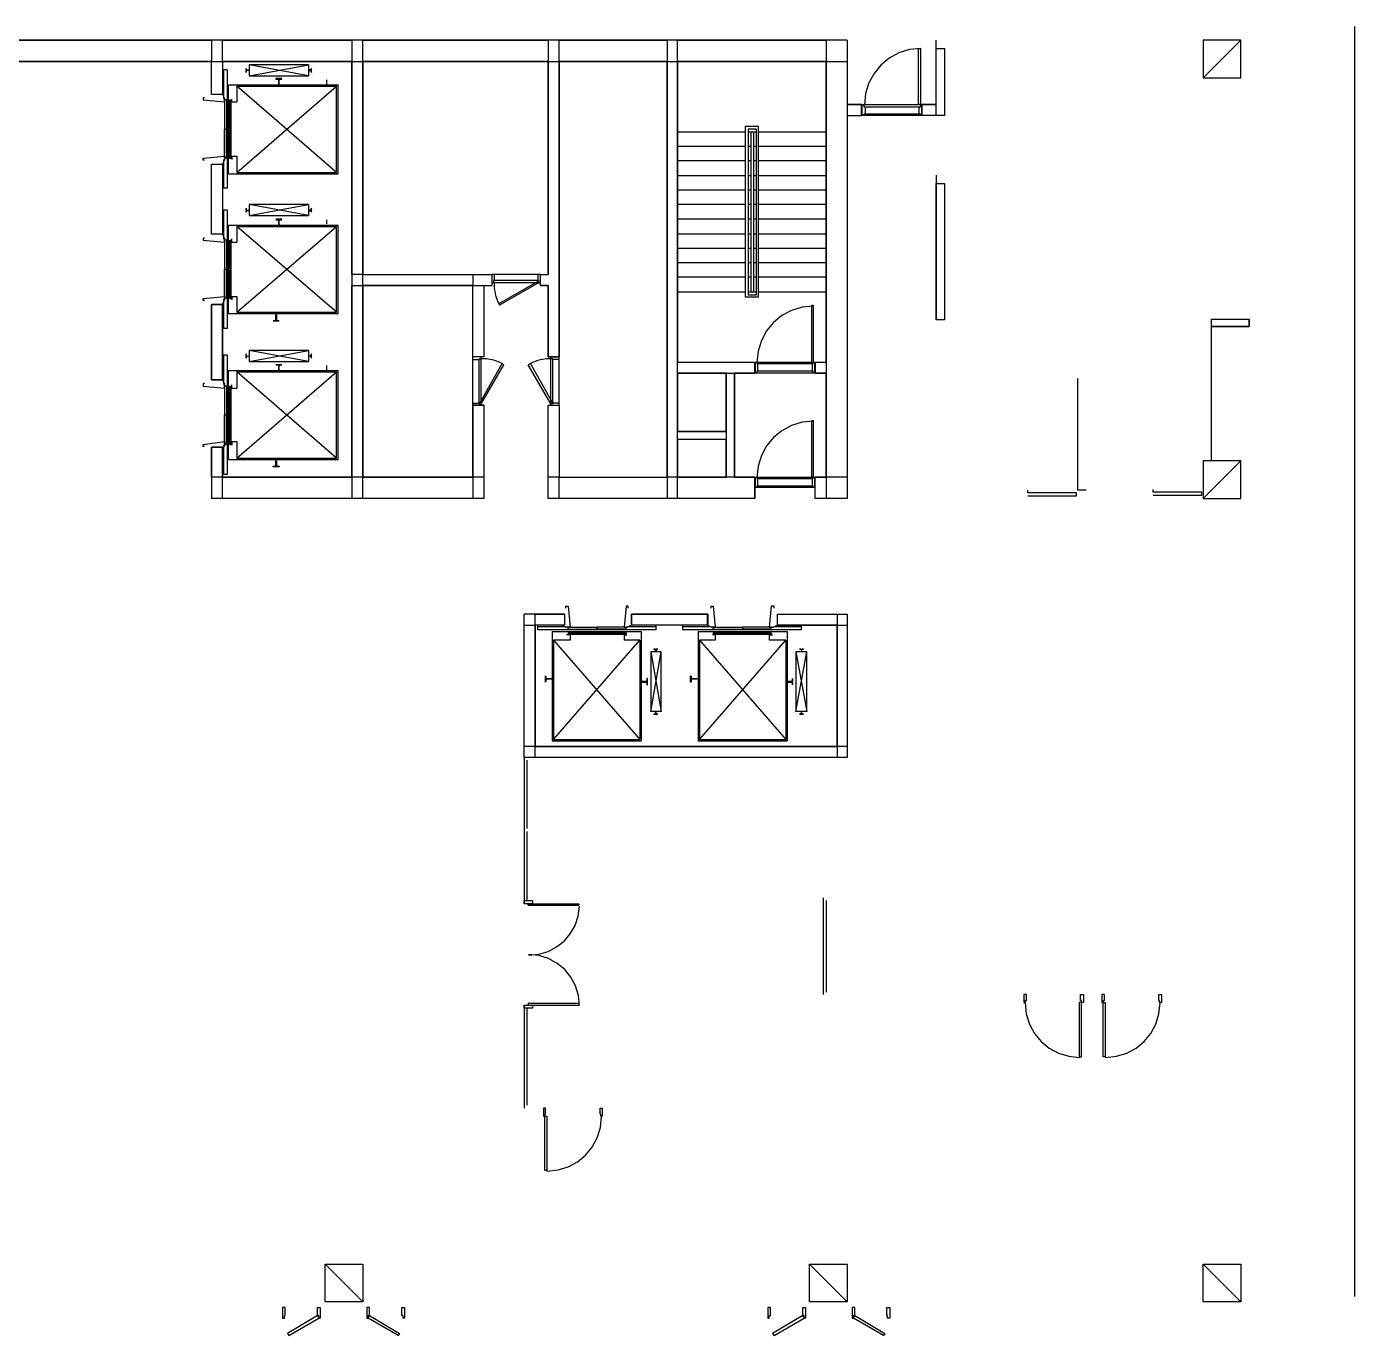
# Model space of a CAD drawing. Header units: millimetres. Extents: x -1062 to 473405, y -148599 to 38948.
# Drawn here: x 165593 to 190219, y -48599 to -24326 of the extents above; entities that cross this region are included whole.
import ezdxf

# ---------------------------------------------------------------- set-up
doc = ezdxf.new("R2010")
doc.units = ezdxf.units.MM
for name, color, linetype in [('COLUMN', 1, 'Continuous'), ('CORE_REF', 8, 'Continuous'), ('DOOR', 3, 'Continuous'), ('WALL', 7, 'Continuous'), ('WINDOW', 4, 'Continuous')]:
    doc.layers.add(name, color=color, linetype=linetype)

msp = doc.modelspace()

# ---------------------------------------------------------------- linework, layer by layer
at = {"layer": 'COLUMN'}
for p, q in [((187413.4, -25279), (188111.6, -24580.5)), ((188111.6, -24580.5), (187413.4, -24580.5)), ((187413.4, -24580.5), (187413.4, -25279)), ((188111.6, -25279), (188111.6, -24580.5)), ((187413.4, -25279), (188111.6, -25279)), ((187413.4, -33077.6), (188111.6, -32379.1)), ((188111.6, -32379.1), (187413.4, -32379.1)), ((187413.4, -32379.1), (187413.4, -33077.6)), ((188111.6, -33077.6), (188111.6, -32379.1)), ((187413.4, -33077.6), (188111.6, -33077.6)), ((171826.2, -47976.3), (171128, -47277.7)), ((171128, -47277.7), (171826.2, -47277.7)), ((171128, -47976.3), (171128, -47277.7)), ((171826.2, -47277.7), (171826.2, -47976.3)), ((180813, -47976.3), (180114.8, -47277.7)), ((180114.8, -47277.7), (180813, -47277.7)), ((180114.8, -47976.3), (180114.8, -47277.7)), ((180813, -47277.7), (180813, -47976.3)), ((188111.6, -47976.3), (187413.4, -47277.7)), ((187413.4, -47277.7), (188111.6, -47277.7)), ((187413.4, -47976.3), (187413.4, -47277.7)), ((188111.6, -47277.7), (188111.6, -47976.3)), ((171826.2, -47976.3), (171128, -47976.3)), ((180813, -47976.3), (180114.8, -47976.3)), ((188111.6, -47976.3), (187413.4, -47976.3))]:
    msp.add_line(p, q, dxfattribs=at)
at = {"layer": 'CORE_REF'}
for p, q in [((169668.3, -25177.4), (169668.3, -25101.2)), ((169668.3, -25101.2), (169668.3, -25126.6)), ((169719.1, -25240.9), (170823.4, -25037.7)), ((170823.4, -25037.7), (169719.1, -25037.7)), ((169719.1, -25037.7), (169719.1, -25240.9)), ((170823.4, -25240.9), (169719.1, -25037.7)), ((170823.4, -25037.7), (170823.4, -25240.9)), ((170874.2, -25101.2), (170861.5, -25126.6)), ((170874.2, -25177.4), (170874.2, -25101.2)), ((169312.9, -25126.6), (169224, -25126.6)), ((169249.4, -25634.7), (169249.4, -25126.6)), ((169312.9, -25126.6), (169312.9, -27323.9)), ((169668.3, -25126.6), (169693.7, -25126.6)), ((169693.7, -25139.3), (169668.3, -25139.3)), ((169668.3, -25139.3), (169668.3, -25177.4)), ((169693.7, -25126.6), (169719.1, -25126.6)), ((169719.1, -25139.3), (169693.7, -25139.3)), ((169719.1, -25126.6), (169719.1, -25139.3)), ((169719.1, -25240.9), (170823.4, -25240.9)), ((170328.3, -25291.7), (170214.1, -25291.7)), ((170214.1, -25291.7), (170214.1, -25304.4)), ((170214.1, -25304.4), (170264.9, -25304.4)), ((170264.9, -25304.4), (170264.9, -25342.5)), ((170264.9, -25342.5), (170264.9, -25406.1)), ((170277.6, -25342.5), (170277.6, -25304.4)), ((170277.6, -25304.4), (170328.3, -25304.4)), ((170277.6, -25406.1), (170277.6, -25342.5)), ((170328.3, -25304.4), (170328.3, -25291.7)), ((170848.8, -25126.6), (170823.4, -25126.6)), ((170823.4, -25126.6), (170823.4, -25139.3)), ((170823.4, -25139.3), (170848.8, -25139.3)), ((170861.5, -25126.6), (170848.8, -25126.6)), ((170848.8, -25139.3), (170861.5, -25139.3)), ((170861.5, -25139.3), (170874.2, -25177.4)), ((171153.4, -25317.1), (171153.4, -25393.3)), ((169224, -25583.9), (169262.1, -25660.1)), ((169338.3, -25406.1), (171369.2, -25406.1)), ((169338.3, -27057.2), (169338.3, -25406.1)), ((169490.6, -25431.5), (171343.8, -25431.5)), ((169490.6, -25431.5), (169490.6, -25723.6)), ((169490.6, -27031.8), (171343.8, -25431.5)), ((171343.8, -27031.8), (169490.6, -25431.5)), ((170264.9, -25406.1), (170277.6, -25406.1)), ((171343.8, -27031.8), (171343.8, -25431.5)), ((171369.2, -27057.2), (171369.2, -25406.1)), ((168894, -25647.4), (168868.6, -25647.4)), ((168868.6, -25647.4), (168868.6, -25685.5)), ((168868.6, -25685.5), (169262.1, -25723.6)), ((169262.1, -25660.1), (169236.7, -25660.1)), ((169262.1, -25723.6), (169262.1, -25660.1)), ((169262.1, -25685.5), (169262.1, -26231.6)), ((169300.2, -25685.5), (169262.1, -25685.5)), ((169300.2, -25685.5), (169300.2, -26231.6)), ((169363.7, -26231.6), (169363.7, -25685.5)), ((169363.7, -25685.5), (169389, -25685.5)), ((169389, -26231.6), (169389, -25685.5)), ((169401.7, -25723.6), (169401.7, -25672.8)), ((169401.7, -25723.6), (169490.6, -25723.6)), ((169262.1, -26765.1), (169262.1, -26231.6)), ((169262.1, -26231.6), (169300.2, -26231.6)), ((169300.2, -26765.1), (169300.2, -26231.6)), ((169363.7, -26765.1), (169363.7, -26231.6)), ((169363.7, -26231.6), (169389, -26231.6)), ((169389, -26765.1), (169389, -26231.6)), ((178921.7, -26282.4), (177665, -26282.4)), ((179162.8, -26180.8), (178921.7, -26180.8)), ((178921.7, -26180.8), (178921.7, -29343.5)), ((179124.8, -26231.6), (178972.4, -26231.6)), ((178972.4, -26231.6), (178972.4, -29305.3)), ((179124.8, -26282.4), (178972.4, -26282.4)), ((179023.2, -26282.4), (179023.2, -29254.5)), ((179074, -26282.4), (179074, -29254.5)), ((179124.8, -26282.4), (179112.1, -26282.4)), ((179124.8, -26231.6), (179124.8, -29305.3)), ((179162.8, -26180.8), (179162.8, -29343.5)), ((180419.5, -26282.4), (179162.8, -26282.4)), ((178921.7, -26549.2), (177665, -26549.2)), ((179023.2, -26549.2), (178972.4, -26549.2)), ((179124.8, -26549.2), (179074, -26549.2)), ((180419.5, -26549.2), (179162.8, -26549.2)), ((168868.6, -26765.1), (169262.1, -26727)), ((168868.6, -26803.2), (168868.6, -26765.1)), ((168894, -26803.2), (168868.6, -26803.2)), ((169224, -26879.4), (169262.1, -26803.2)), ((169262.1, -26803.2), (169236.7, -26803.2)), ((169249.4, -27323.9), (169249.4, -26815.9)), ((169262.1, -26727), (169262.1, -26803.2)), ((169300.2, -26765.1), (169262.1, -26765.1)), ((169363.7, -26765.1), (169389, -26765.1)), ((169401.7, -26727), (169401.7, -26790.5)), ((169401.7, -26727), (169490.6, -26727)), ((169490.6, -26727), (169490.6, -27031.8)), ((178921.7, -26815.9), (177665, -26815.9)), ((179023.2, -26815.9), (178972.4, -26815.9)), ((179124.8, -26815.9), (179074, -26815.9)), ((180419.5, -26815.9), (179162.8, -26815.9)), ((169338.3, -27057.2), (171369.2, -27057.2)), ((169490.6, -27031.8), (171343.8, -27031.8)), ((169312.9, -27323.9), (169224, -27323.9)), ((178921.7, -27095.3), (177665, -27095.3)), ((179023.2, -27095.3), (178972.4, -27095.3)), ((179124.8, -27095.3), (179074, -27095.3)), ((180419.5, -27095.3), (179162.8, -27095.3)), ((178921.7, -27362.1), (177665, -27362.1)), ((179023.2, -27362.1), (178972.4, -27362.1)), ((179124.8, -27362.1), (179074, -27362.1)), ((180419.5, -27362.1), (179162.8, -27362.1)), ((169312.9, -27730.4), (169224, -27730.4)), ((169249.4, -28238.4), (169249.4, -27730.4)), ((169312.9, -27730.4), (169312.9, -29927.7)), ((169668.3, -27768.5), (169668.3, -27692.3)), ((169668.3, -27692.3), (169668.3, -27730.4)), ((169668.3, -27730.4), (169693.7, -27730.4)), ((169693.7, -27743.1), (169668.3, -27743.1)), ((169668.3, -27743.1), (169668.3, -27768.5)), ((169693.7, -27730.4), (169719.1, -27730.4)), ((169719.1, -27743.1), (169693.7, -27743.1)), ((169719.1, -27832), (170823.4, -27628.8)), ((170823.4, -27628.8), (169719.1, -27628.8)), ((169719.1, -27628.8), (169719.1, -27832)), ((170823.4, -27832), (169719.1, -27628.8)), ((169719.1, -27730.4), (169719.1, -27743.1)), ((170823.4, -27628.8), (170823.4, -27832)), ((170848.8, -27730.4), (170823.4, -27730.4)), ((170823.4, -27730.4), (170823.4, -27743.1)), ((170823.4, -27743.1), (170848.8, -27743.1)), ((170861.5, -27730.4), (170848.8, -27730.4)), ((170848.8, -27743.1), (170861.5, -27743.1)), ((170874.2, -27692.3), (170861.5, -27730.4)), ((170861.5, -27743.1), (170874.2, -27768.5)), ((170874.2, -27768.5), (170874.2, -27692.3)), ((178921.7, -27628.8), (177665, -27628.8)), ((179023.2, -27628.8), (178972.4, -27628.8)), ((179124.8, -27628.8), (179074, -27628.8)), ((180419.5, -27628.8), (179162.8, -27628.8)), ((169338.3, -28009.8), (171369.2, -28009.8)), ((169338.3, -29648.3), (169338.3, -28009.8)), ((169490.6, -28035.2), (171343.8, -28035.2)), ((169490.6, -28035.2), (169490.6, -28327.3)), ((169490.6, -29622.9), (171343.8, -28035.2)), ((171343.8, -29622.9), (169490.6, -28035.2)), ((169719.1, -27832), (170823.4, -27832)), ((170328.3, -27895.5), (170214.1, -27895.5)), ((170214.1, -27908.2), (170264.9, -27908.2)), ((170264.9, -27908.2), (170264.9, -27946.3)), ((170264.9, -27946.3), (170264.9, -28009.8)), ((170264.9, -28009.8), (170277.6, -28009.8)), ((170277.6, -27946.3), (170277.6, -27908.2)), ((170277.6, -27908.2), (170328.3, -27908.2)), ((170277.6, -28009.8), (170277.6, -27946.3)), ((171153.4, -27908.2), (171153.4, -27984.4)), ((171343.8, -29622.9), (171343.8, -28035.2)), ((171369.2, -29648.3), (171369.2, -28009.8)), ((178921.7, -27895.5), (177665, -27895.5)), ((179023.2, -27895.5), (178972.4, -27895.5)), ((179124.8, -27895.5), (179074, -27895.5)), ((180419.5, -27895.5), (179162.8, -27895.5)), ((168894, -28251.1), (168868.6, -28251.1)), ((168868.6, -28251.1), (168868.6, -28289.2)), ((168868.6, -28289.2), (169262.1, -28327.3)), ((169224, -28174.9), (169262.1, -28263.8)), ((169262.1, -28263.8), (169236.7, -28263.8)), ((169262.1, -28327.3), (169262.1, -28263.8)), ((169262.1, -28289.2), (169262.1, -28822.7)), ((169300.2, -28289.2), (169262.1, -28289.2)), ((169300.2, -28289.2), (169300.2, -28822.7)), ((169363.7, -28822.7), (169363.7, -28289.2)), ((169363.7, -28289.2), (169389, -28289.2)), ((169389, -28822.7), (169389, -28289.2)), ((169401.7, -28327.3), (169401.7, -28263.8)), ((178921.7, -28174.9), (177665, -28174.9)), ((179023.2, -28174.9), (178972.4, -28174.9)), ((179124.8, -28174.9), (179074, -28174.9)), ((180419.5, -28174.9), (179162.8, -28174.9)), ((169401.7, -28327.3), (169490.6, -28327.3)), ((178921.7, -28441.7), (177665, -28441.7)), ((179023.2, -28441.7), (178972.4, -28441.7)), ((179124.8, -28441.7), (179074, -28441.7)), ((180419.5, -28441.7), (179162.8, -28441.7)), ((178921.7, -28708.4), (177665, -28708.4)), ((179023.2, -28708.4), (178972.4, -28708.4)), ((179124.8, -28708.4), (179074, -28708.4)), ((180419.5, -28708.4), (179162.8, -28708.4)), ((169262.1, -29368.9), (169262.1, -28822.7)), ((169262.1, -28822.7), (169300.2, -28822.7)), ((169300.2, -29368.9), (169300.2, -28822.7)), ((169389, -28822.7), (169363.7, -28822.7)), ((169363.7, -29368.9), (169363.7, -28835.4)), ((169389, -28835.4), (169363.7, -28835.4)), ((169389, -29368.9), (169389, -28835.4)), ((178921.7, -28975.1), (177665, -28975.1)), ((179023.2, -28975.1), (178972.4, -28975.1)), ((179124.8, -28975.1), (179074, -28975.1)), ((180419.5, -28975.1), (179162.8, -28975.1)), ((178921.7, -29254.5), (177665, -29254.5)), ((179023.2, -29254.5), (178972.4, -29254.5)), ((179124.8, -29254.5), (179023.2, -29254.5)), ((179124.8, -29254.5), (179112.1, -29254.5)), ((180419.5, -29254.5), (179162.8, -29254.5)), ((168868.6, -29368.9), (169262.1, -29330.8)), ((168868.6, -29407), (168868.6, -29368.9)), ((168894, -29407), (168868.6, -29407)), ((169224, -29483.2), (169262.1, -29394.3)), ((169262.1, -29394.3), (169236.7, -29394.3)), ((169249.4, -29927.7), (169249.4, -29419.7)), ((169262.1, -29330.8), (169262.1, -29394.3)), ((169300.2, -29368.9), (169262.1, -29368.9)), ((169363.7, -29368.9), (169389, -29368.9)), ((169401.7, -29330.8), (169401.7, -29394.3)), ((169401.7, -29330.8), (169490.6, -29330.8)), ((169490.6, -29330.8), (169490.6, -29622.9)), ((179162.8, -29343.5), (178921.7, -29343.5)), ((179124.8, -29305.3), (178972.4, -29305.3)), ((169338.3, -29648.3), (171369.2, -29648.3)), ((169490.6, -29622.9), (171343.8, -29622.9)), ((170163.3, -29775.3), (170214.1, -29775.3)), ((170277.6, -29788), (170163.3, -29788)), ((170214.1, -29737.2), (170214.1, -29673.7)), ((170214.1, -29673.7), (170226.8, -29673.7)), ((170214.1, -29775.3), (170214.1, -29737.2)), ((170226.8, -29673.7), (170226.8, -29737.2)), ((170226.8, -29737.2), (170226.8, -29775.3)), ((170226.8, -29775.3), (170277.6, -29775.3)), ((169312.9, -29927.7), (169224, -29927.7)), ((169312.9, -30423.1), (169224, -30423.1)), ((169249.4, -30943.8), (169249.4, -30423.1)), ((169312.9, -30423.1), (169312.9, -32633.1)), ((169668.3, -30473.9), (169668.3, -30397.7)), ((169668.3, -30397.7), (169668.3, -30423.1)), ((169668.3, -30423.1), (169668.3, -30435.8)), ((169668.3, -30435.8), (169693.7, -30435.8)), ((169668.3, -30435.8), (169668.3, -30473.9)), ((169693.7, -30435.8), (169719.1, -30435.8)), ((169719.1, -30537.4), (170823.4, -30334.2)), ((170823.4, -30334.2), (169719.1, -30334.2)), ((169719.1, -30334.2), (169719.1, -30537.4)), ((170823.4, -30537.4), (169719.1, -30334.2)), ((170823.4, -30334.2), (170823.4, -30537.4)), ((170848.8, -30435.8), (170823.4, -30435.8)), ((170861.5, -30435.8), (170848.8, -30435.8)), ((170874.2, -30397.7), (170861.5, -30423.1)), ((170861.5, -30423.1), (170861.5, -30435.8)), ((170861.5, -30435.8), (170874.2, -30473.9)), ((170874.2, -30473.9), (170874.2, -30397.7)), ((169338.3, -30702.5), (171369.2, -30702.5)), ((169338.3, -32353.7), (169338.3, -30702.5)), ((169490.6, -30727.9), (171343.8, -30727.9)), ((169490.6, -30727.9), (169490.6, -31032.7)), ((169490.6, -32328.3), (171343.8, -30727.9)), ((171343.8, -32328.3), (169490.6, -30727.9)), ((169719.1, -30537.4), (170823.4, -30537.4)), ((170214.1, -30600.9), (170264.9, -30600.9)), ((170328.3, -30600.9), (170214.1, -30600.9)), ((170264.9, -30600.9), (170264.9, -30613.6)), ((170264.9, -30613.6), (170264.9, -30639)), ((170264.9, -30639), (170264.9, -30651.7)), ((170264.9, -30651.7), (170264.9, -30702.5)), ((170264.9, -30702.5), (170264.9, -30715.2)), ((170264.9, -30715.2), (170277.6, -30715.2)), ((170277.6, -30613.6), (170277.6, -30600.9)), ((170277.6, -30600.9), (170328.3, -30600.9)), ((170277.6, -30639), (170277.6, -30613.6)), ((170277.6, -30651.7), (170277.6, -30639)), ((170277.6, -30702.5), (170277.6, -30651.7)), ((170277.6, -30715.2), (170277.6, -30702.5)), ((171153.4, -30613.6), (171153.4, -30689.8)), ((171343.8, -32328.3), (171343.8, -30727.9)), ((171369.2, -32353.7), (171369.2, -30702.5)), ((168894, -30943.8), (168868.6, -30943.8)), ((168868.6, -30943.8), (168868.6, -30994.6)), ((168868.6, -30994.6), (169262.1, -31032.7)), ((169224, -30880.3), (169262.1, -30956.5)), ((169262.1, -30956.5), (169236.7, -30956.5)), ((169262.1, -31032.7), (169262.1, -30956.5)), ((169262.1, -30994.6), (169262.1, -31528.1)), ((169300.2, -30994.6), (169262.1, -30994.6)), ((169300.2, -30994.6), (169300.2, -31528.1)), ((169363.7, -31528.1), (169363.7, -30994.6)), ((169363.7, -30994.6), (169389, -30994.6)), ((169389, -31528.1), (169389, -30994.6)), ((169401.7, -31032.7), (169401.7, -30969.2)), ((169401.7, -31032.7), (169490.6, -31032.7)), ((169262.1, -32074.2), (169262.1, -31528.1)), ((169262.1, -31528.1), (169300.2, -31528.1)), ((169300.2, -32074.2), (169300.2, -31528.1)), ((169363.7, -32074.2), (169363.7, -31528.1)), ((169363.7, -31528.1), (169389, -31528.1)), ((169389, -32074.2), (169389, -31528.1)), ((168868.6, -32074.2), (169262.1, -32023.4)), ((168868.6, -32112.3), (168868.6, -32074.2)), ((168894, -32112.3), (168868.6, -32112.3)), ((169224, -32175.8), (169262.1, -32099.6)), ((169262.1, -32099.6), (169236.7, -32099.6)), ((169249.4, -32633.1), (169249.4, -32125)), ((169262.1, -32023.4), (169262.1, -32099.6)), ((169300.2, -32074.2), (169262.1, -32074.2)), ((169363.7, -32074.2), (169389, -32074.2)), ((169401.7, -32023.4), (169401.7, -32086.9)), ((169401.7, -32023.4), (169490.6, -32023.4)), ((169490.6, -32023.4), (169490.6, -32328.3)), ((169338.3, -32353.7), (171369.2, -32353.7)), ((169490.6, -32328.3), (171343.8, -32328.3)), ((170163.3, -32480.7), (170214.1, -32480.7)), ((170163.3, -32493.4), (170163.3, -32480.7)), ((170277.6, -32493.4), (170163.3, -32493.4)), ((170214.1, -32442.6), (170214.1, -32379.1)), ((170214.1, -32379.1), (170226.8, -32379.1)), ((170214.1, -32468), (170214.1, -32442.6)), ((170214.1, -32480.7), (170214.1, -32468)), ((170226.8, -32379.1), (170226.8, -32442.6)), ((170226.8, -32442.6), (170226.8, -32468)), ((170226.8, -32468), (170226.8, -32480.7)), ((170226.8, -32480.7), (170277.6, -32480.7)), ((170277.6, -32480.7), (170277.6, -32493.4)), ((169312.9, -32633.1), (169224, -32633.1)), ((175596, -35109.8), (175596, -35071.7)), ((175596, -35071.7), (175634.1, -35071.7)), ((175634.1, -35071.7), (175672.2, -35465.5)), ((176713, -35071.7), (176675, -35465.5)), ((176751.1, -35071.7), (176713, -35071.7)), ((176751.1, -35109.8), (176751.1, -35071.7)), ((178287, -35109.8), (178287, -35071.7)), ((178287, -35071.7), (178325.1, -35071.7)), ((178325.1, -35071.7), (178363.2, -35465.5)), ((179404, -35071.7), (179365.9, -35465.5)), ((179454.8, -35071.7), (179404, -35071.7)), ((179454.8, -35109.8), (179454.8, -35071.7)), ((175075.6, -35516.3), (175075.6, -35427.4)), ((175075.6, -35452.8), (175583.3, -35452.8)), ((175519.9, -35427.4), (175596, -35465.5)), ((175596, -35465.5), (175596, -35452.8)), ((176814.6, -35427.4), (176738.4, -35465.5)), ((176738.4, -35465.5), (176738.4, -35452.8)), ((176763.8, -35452.8), (177271.5, -35452.8)), ((177271.5, -35516.3), (177271.5, -35427.4)), ((177766.6, -35516.3), (177766.6, -35427.4)), ((177766.6, -35452.8), (178274.3, -35452.8)), ((178223.5, -35427.4), (178299.7, -35465.5)), ((178299.7, -35465.5), (178299.7, -35452.8)), ((179518.2, -35427.4), (179442.1, -35465.5)), ((179442.1, -35465.5), (179442.1, -35452.8)), ((179454.8, -35452.8), (179962.5, -35452.8)), ((179962.5, -35516.3), (179962.5, -35427.4)), ((177271.5, -35516.3), (175075.6, -35516.3)), ((175342.2, -35541.7), (175342.2, -37573.9)), ((175342.2, -35541.7), (176992.3, -35541.7)), ((175367.6, -35706.8), (175367.6, -37548.5)), ((175672.2, -35706.8), (175367.6, -35706.8)), ((175367.6, -35706.8), (176966.9, -37548.5)), ((175367.6, -37548.5), (176966.9, -35706.8)), ((175672.2, -35465.5), (175596, -35465.5)), ((175672.2, -35605.2), (175608.7, -35605.2)), ((175634.1, -35503.6), (175634.1, -35465.5)), ((175634.1, -35465.5), (176167.2, -35465.5)), ((175634.1, -35503.6), (176167.2, -35503.6)), ((175634.1, -35567.1), (176167.2, -35567.1)), ((175634.1, -35567.1), (175634.1, -35592.5)), ((175634.1, -35592.5), (176167.2, -35592.5)), ((175672.2, -35605.2), (175672.2, -35706.8)), ((176713, -35465.5), (176167.2, -35465.5)), ((176167.2, -35465.5), (176167.2, -35503.6)), ((176713, -35503.6), (176167.2, -35503.6)), ((176167.2, -35567.1), (176713, -35567.1)), ((176167.2, -35567.1), (176167.2, -35592.5)), ((176167.2, -35592.5), (176713, -35592.5)), ((176675, -35465.5), (176738.4, -35465.5)), ((176675, -35605.2), (176725.7, -35605.2)), ((176675, -35605.2), (176675, -35706.8)), ((176966.9, -35706.8), (176675, -35706.8)), ((176713, -35503.6), (176713, -35465.5)), ((176713, -35567.1), (176713, -35592.5)), ((176966.9, -35706.8), (176966.9, -37548.5)), ((176992.3, -35541.7), (176992.3, -37573.9)), ((179962.5, -35516.3), (177766.6, -35516.3)), ((178045.8, -35541.7), (178045.8, -37573.9)), ((178045.8, -35541.7), (179695.9, -35541.7)), ((178071.2, -35706.8), (178071.2, -37548.5)), ((178363.2, -35706.8), (178071.2, -35706.8)), ((178071.2, -35706.8), (179670.6, -37548.5)), ((178071.2, -37548.5), (179670.6, -35706.8)), ((178363.2, -35465.5), (178299.7, -35465.5)), ((178363.2, -35605.2), (178312.4, -35605.2)), ((178325.1, -35503.6), (178325.1, -35465.5)), ((178325.1, -35465.5), (178870.9, -35465.5)), ((178325.1, -35503.6), (178870.9, -35503.6)), ((178325.1, -35567.1), (178870.9, -35567.1)), ((178325.1, -35567.1), (178325.1, -35592.5)), ((178325.1, -35592.5), (178870.9, -35592.5)), ((178363.2, -35605.2), (178363.2, -35706.8)), ((179404, -35465.5), (178870.9, -35465.5)), ((178870.9, -35465.5), (178870.9, -35503.6)), ((179404, -35503.6), (178870.9, -35503.6)), ((178870.9, -35567.1), (179404, -35567.1)), ((178870.9, -35567.1), (178870.9, -35592.5)), ((178870.9, -35592.5), (179404, -35592.5)), ((179365.9, -35465.5), (179442.1, -35465.5)), ((179365.9, -35605.2), (179429.4, -35605.2)), ((179365.9, -35605.2), (179365.9, -35706.8)), ((179670.6, -35706.8), (179365.9, -35706.8)), ((179404, -35503.6), (179404, -35465.5)), ((179404, -35567.1), (179404, -35592.5)), ((179670.6, -35706.8), (179670.6, -37548.5)), ((179695.9, -35541.7), (179695.9, -37573.9)), ((177170, -35922.7), (177360.4, -37027.7)), ((177360.4, -35922.7), (177170, -35922.7)), ((177170, -35922.7), (177170, -37027.7)), ((177170, -37027.7), (177360.4, -35922.7)), ((177220.8, -35871.9), (177296.9, -35871.9)), ((177258.9, -35871.9), (177233.5, -35871.9)), ((177258.9, -35884.6), (177258.9, -35871.9)), ((177258.9, -35897.3), (177258.9, -35884.6)), ((177258.9, -35922.7), (177258.9, -35897.3)), ((177271.5, -35922.7), (177258.9, -35922.7)), ((177296.9, -35871.9), (177271.5, -35871.9)), ((177271.5, -35871.9), (177271.5, -35884.6)), ((177271.5, -35897.3), (177271.5, -35884.6)), ((177271.5, -35897.3), (177271.5, -35922.7)), ((177360.4, -37027.7), (177360.4, -35922.7)), ((179861, -35922.7), (180064.1, -37027.7)), ((180064.1, -35922.7), (179861, -35922.7)), ((179861, -35922.7), (179861, -37027.7)), ((179861, -37027.7), (180064.1, -35922.7)), ((179924.4, -35871.9), (180000.6, -35871.9)), ((179949.8, -35871.9), (179924.4, -35871.9)), ((179962.5, -35884.6), (179949.8, -35871.9)), ((179975.2, -35871.9), (179962.5, -35884.6)), ((179962.5, -35884.6), (179962.5, -35897.3)), ((179962.5, -35897.3), (179962.5, -35922.7)), ((180000.6, -35871.9), (179975.2, -35871.9)), ((180064.1, -37027.7), (180064.1, -35922.7)), ((175215.2, -36367.3), (175227.9, -36418.1)), ((175215.2, -36481.6), (175215.2, -36367.3)), ((175227.9, -36430.8), (175215.2, -36481.6)), ((175227.9, -36418.1), (175253.3, -36418.1)), ((175253.3, -36430.8), (175227.9, -36430.8)), ((175253.3, -36418.1), (175266, -36418.1)), ((175266, -36430.8), (175253.3, -36430.8)), ((175266, -36418.1), (175329.5, -36418.1)), ((175329.5, -36430.8), (175266, -36430.8)), ((175329.5, -36418.1), (175329.5, -36430.8)), ((177093.8, -36418.1), (177093.8, -36468.9)), ((177106.5, -36418.1), (177093.8, -36418.1)), ((177106.5, -36532.4), (177106.5, -36418.1)), ((177906.2, -36481.6), (177906.2, -36367.3)), ((177906.2, -36367.3), (177918.9, -36367.3)), ((177918.9, -36367.3), (177918.9, -36418.1)), ((177918.9, -36418.1), (177957, -36418.1)), ((177957, -36430.8), (177918.9, -36430.8)), ((177918.9, -36430.8), (177918.9, -36481.6)), ((177957, -36418.1), (178020.4, -36418.1)), ((178020.4, -36430.8), (177957, -36430.8)), ((178020.4, -36418.1), (178020.4, -36430.8)), ((179797.5, -36418.1), (179797.5, -36468.9)), ((179797.5, -36532.4), (179797.5, -36418.1)), ((177055.8, -36468.9), (176992.3, -36468.9)), ((176992.3, -36468.9), (176992.3, -36481.6)), ((176992.3, -36481.6), (177055.8, -36481.6)), ((177093.8, -36468.9), (177055.8, -36468.9)), ((177055.8, -36481.6), (177093.8, -36481.6)), ((177093.8, -36481.6), (177093.8, -36532.4)), ((177093.8, -36532.4), (177106.5, -36532.4)), ((177918.9, -36481.6), (177906.2, -36481.6)), ((179746.7, -36468.9), (179683.3, -36468.9)), ((179683.3, -36468.9), (179683.3, -36481.6)), ((179683.3, -36481.6), (179746.7, -36481.6)), ((179759.4, -36468.9), (179746.7, -36468.9)), ((179746.7, -36481.6), (179759.4, -36481.6)), ((179784.8, -36468.9), (179759.4, -36468.9)), ((179759.4, -36481.6), (179784.8, -36481.6)), ((179797.5, -36468.9), (179784.8, -36468.9)), ((179784.8, -36481.6), (179797.5, -36481.6)), ((179797.5, -36481.6), (179797.5, -36532.4)), ((177360.4, -37027.7), (177170, -37027.7)), ((177220.8, -37078.5), (177296.9, -37078.5)), ((177258.9, -37065.8), (177233.5, -37078.5)), ((177271.5, -37027.7), (177258.9, -37027.7)), ((177258.9, -37027.7), (177258.9, -37053.1)), ((177258.9, -37053.1), (177258.9, -37065.8)), ((177271.5, -37053.1), (177271.5, -37027.7)), ((177271.5, -37065.8), (177271.5, -37053.1)), ((177296.9, -37078.5), (177271.5, -37065.8)), ((180064.1, -37027.7), (179861, -37027.7)), ((179949.8, -37065.8), (179924.4, -37078.5)), ((179924.4, -37078.5), (180000.6, -37078.5)), ((179962.5, -37065.8), (179949.8, -37065.8)), ((179962.5, -37053.1), (179962.5, -37027.7)), ((179962.5, -37065.8), (179962.5, -37053.1)), ((179975.2, -37065.8), (179962.5, -37065.8)), ((180000.6, -37078.5), (179975.2, -37065.8)), ((175342.2, -37573.9), (176992.3, -37573.9)), ((175367.6, -37548.5), (176966.9, -37548.5)), ((178045.8, -37573.9), (179695.9, -37573.9)), ((178071.2, -37548.5), (179670.6, -37548.5))]:
    msp.add_line(p, q, dxfattribs=at)
at = {"layer": 'DOOR'}
for p, q in [((181769.9, -24815.2), (181592, -24911.8)), ((181966.4, -24754.2), (181769.9, -24815.2)), ((182177.5, -24732.9), (181966.4, -24754.2)), ((182133.1, -25774.4), (182133.1, -24732.9)), ((182133.1, -24732.9), (182171.1, -24732.9)), ((182171.1, -24732.9), (182171.1, -25774.4)), ((181437, -25039.8), (181309.1, -25194.9)), ((181592, -24911.8), (181437, -25039.8)), ((181309.1, -25194.9), (181212.6, -25372.9)), ((181151.6, -25569.6), (181130.3, -25780.7)), ((181212.6, -25372.9), (181151.6, -25569.6)), ((181092.2, -25977.6), (181092.2, -25774.4)), ((181092.2, -25774.4), (181117.6, -25774.4)), ((181117.6, -25774.4), (181117.6, -25812.5)), ((181117.6, -25774.4), (182133.1, -25774.4)), ((181117.6, -25812.5), (181143, -25812.5)), ((181143, -25812.5), (181143, -25952.2)), ((181143, -25812.5), (182145.7, -25812.5)), ((182171.1, -25774.4), (182133.1, -25774.4)), ((182145.7, -25952.2), (182145.7, -25812.5)), ((182145.7, -25812.5), (182171.1, -25812.5)), ((182171.1, -25812.5), (182171.1, -25774.4)), ((182171.1, -25774.4), (182196.5, -25774.4)), ((182196.5, -25774.4), (182196.5, -25977.6)), ((181117.6, -25977.6), (181092.2, -25977.6)), ((181117.6, -25952.2), (181117.6, -25977.6)), ((181143, -25952.2), (181117.6, -25952.2)), ((182171.1, -25977.6), (181117.6, -25977.6)), ((182145.7, -25952.2), (181143, -25952.2)), ((182171.1, -25952.2), (182145.7, -25952.2)), ((182171.1, -25977.6), (182171.1, -25952.2)), ((182196.5, -25977.6), (182171.1, -25977.6)), ((174225.2, -29076.7), (174225.2, -28924.3)), ((174263.2, -28924.3), (174225.2, -28924.3)), ((174263.2, -29038.6), (174250.6, -29038.6)), ((174250.6, -29038.6), (174250.6, -29076.7)), ((175075.6, -29038.6), (174250.6, -29038.6)), ((175075.6, -28924.3), (174263.2, -28924.3)), ((174263.2, -28924.3), (174263.2, -29038.6)), ((175075.6, -29051.3), (174352.1, -29470.5)), ((175126.4, -28924.3), (175075.6, -28924.3)), ((175075.6, -28924.3), (175075.6, -29038.6)), ((175075.6, -29038.6), (175088.3, -29038.6)), ((175088.3, -29076.7), (175075.6, -29051.3)), ((175088.3, -29038.6), (175088.3, -29076.7)), ((175126.4, -29076.7), (175126.4, -28924.3)), ((174250.6, -29076.7), (174225.2, -29076.7)), ((175088.3, -29076.7), (174250.6, -29076.7)), ((174263.6, -29084.3), (174263.7, -29135.3)), ((174263.7, -29135.3), (174267.3, -29186)), ((174267.3, -29186), (174274.3, -29236.1)), ((174274.3, -29236.1), (174284.7, -29285.7)), ((174284.7, -29285.7), (174298.4, -29334.4)), ((175088.3, -29076.7), (174364.8, -29495.9)), ((175088.3, -29076.7), (175126.4, -29076.7)), ((174298.4, -29334.4), (174315.4, -29382.1)), ((174315.4, -29382.1), (174335.7, -29428.6)), ((174335.7, -29428.6), (174359.2, -29473.8)), ((174352.1, -29470.5), (174364.8, -29495.9)), ((179973.6, -29529.9), (179777, -29590.9)), ((180184.6, -29508.6), (179973.6, -29529.9)), ((180152.9, -30550.1), (180152.9, -29495.9)), ((180152.9, -29495.9), (180178.3, -29495.9)), ((180178.3, -29495.9), (180178.3, -30550.1)), ((179599.1, -29687.5), (179444.2, -29815.5)), ((179777, -29590.9), (179599.1, -29687.5)), ((179316.3, -29970.6), (179219.7, -30148.6)), ((179444.2, -29815.5), (179316.3, -29970.6)), ((179219.7, -30148.6), (179158.7, -30345.2)), ((174022.1, -30448.5), (173869.8, -30448.5)), ((173869.8, -30499.3), (173869.8, -30448.5)), ((173869.8, -31312.2), (173869.8, -30499.3)), ((173869.8, -30499.3), (173984, -30499.3)), ((173984, -30499.3), (173984, -30486.6)), ((173984, -30486.6), (174022.1, -30486.6)), ((173984, -31312.2), (173984, -30486.6)), ((174022.1, -30486.6), (174022.1, -30448.5)), ((174022.1, -31324.9), (174022.1, -30486.6)), ((174080.6, -30487.1), (174029.7, -30487)), ((174131.2, -30490.6), (174080.6, -30487.1)), ((174181.4, -30497.6), (174131.2, -30490.6)), ((174230.9, -30508), (174181.4, -30497.6)), ((174279.6, -30521.7), (174230.9, -30508)), ((174327.2, -30538.8), (174279.6, -30521.7)), ((175072, -30521.7), (175024.3, -30538.8)), ((175120.7, -30508), (175072, -30521.7)), ((175170.2, -30497.6), (175120.7, -30508)), ((175220.3, -30490.6), (175170.2, -30497.6)), ((175271, -30487.1), (175220.3, -30490.6)), ((175321.9, -30487), (175271, -30487.1)), ((175316.8, -30486.6), (175316.8, -30448.5)), ((175316.8, -30448.5), (175469.1, -30448.5)), ((175354.9, -30486.6), (175316.8, -30486.6)), ((175316.8, -31324.9), (175316.8, -30486.6)), ((175354.9, -30499.3), (175354.9, -30486.6)), ((175354.9, -31312.2), (175354.9, -30486.6)), ((175469.1, -30499.3), (175354.9, -30499.3)), ((175469.1, -30499.3), (175469.1, -30448.5)), ((175469.1, -31312.2), (175469.1, -30499.3)), ((179158.7, -30345.2), (179137.5, -30556.4)), ((173996.7, -31312.2), (174415.6, -30575.5)), ((174022.1, -31324.9), (174441, -30600.9)), ((174373.8, -30559.1), (174327.2, -30538.8)), ((174418.9, -30582.6), (174373.8, -30559.1)), ((174415.6, -30575.5), (174441, -30600.9)), ((174936, -30575.5), (174897.9, -30600.9)), ((175316.8, -31324.9), (174897.9, -30600.9)), ((174977.8, -30559.1), (174932.6, -30582.6)), ((175354.9, -31312.2), (174936, -30575.5)), ((175024.3, -30538.8), (174977.8, -30559.1)), ((179112.1, -30753.3), (179112.1, -30550.1)), ((179112.1, -30550.1), (179137.5, -30550.1)), ((179137.5, -30753.3), (179112.1, -30753.3)), ((179137.5, -30550.1), (179137.5, -30575.5)), ((179137.5, -30550.1), (180152.9, -30550.1)), ((179137.5, -30575.5), (179150.1, -30575.5)), ((179137.5, -30715.2), (179137.5, -30753.3)), ((179150.1, -30715.2), (179137.5, -30715.2)), ((180178.3, -30753.3), (179137.5, -30753.3)), ((179150.1, -30575.5), (179150.1, -30715.2)), ((179150.1, -30575.5), (180165.6, -30575.5)), ((180165.6, -30715.2), (179150.1, -30715.2)), ((180178.3, -30550.1), (180152.9, -30550.1)), ((180165.6, -30715.2), (180165.6, -30575.5)), ((180165.6, -30575.5), (180178.3, -30575.5)), ((180178.3, -30715.2), (180165.6, -30715.2)), ((180178.3, -30575.5), (180178.3, -30550.1)), ((180178.3, -30550.1), (180203.7, -30550.1)), ((180178.3, -30753.3), (180178.3, -30715.2)), ((180203.7, -30753.3), (180178.3, -30753.3)), ((180203.7, -30550.1), (180203.7, -30753.3)), ((173869.8, -31350.3), (173869.8, -31312.2)), ((173869.8, -31312.2), (173984, -31312.2)), ((174022.1, -31350.3), (173869.8, -31350.3)), ((173984, -31312.2), (173984, -31324.9)), ((173984, -31324.9), (174022.1, -31324.9)), ((174022.1, -31324.9), (173996.7, -31312.2)), ((174022.1, -31324.9), (174022.1, -31350.3)), ((175316.8, -31324.9), (175354.9, -31312.2)), ((175354.9, -31324.9), (175316.8, -31324.9)), ((175316.8, -31324.9), (175316.8, -31350.3)), ((175316.8, -31350.3), (175469.1, -31350.3)), ((175469.1, -31312.2), (175354.9, -31312.2)), ((175354.9, -31312.2), (175354.9, -31324.9)), ((175469.1, -31350.3), (175469.1, -31312.2)), ((179777, -31724.7), (179599.1, -31821.3)), ((179973.6, -31663.7), (179777, -31724.7)), ((180184.6, -31642.4), (179973.6, -31663.7)), ((180152.9, -32683.9), (180152.9, -31629.7)), ((180152.9, -31629.7), (180178.3, -31629.7)), ((180178.3, -31629.7), (180178.3, -32683.9)), ((179444.2, -31949.3), (179316.3, -32104.4)), ((179599.1, -31821.3), (179444.2, -31949.3)), ((179316.3, -32104.4), (179219.7, -32282.4)), ((179158.7, -32479.1), (179137.5, -32690.2)), ((179219.7, -32282.4), (179158.7, -32479.1)), ((179112.1, -32874.4), (179112.1, -32683.9)), ((179112.1, -32683.9), (179137.5, -32683.9)), ((179137.5, -32683.9), (179137.5, -32709.3)), ((179137.5, -32683.9), (180152.9, -32683.9)), ((179137.5, -32709.3), (179150.1, -32709.3)), ((179150.1, -32709.3), (179150.1, -32849)), ((179150.1, -32709.3), (180165.6, -32709.3)), ((180178.3, -32683.9), (180152.9, -32683.9)), ((180165.6, -32849), (180165.6, -32709.3)), ((180165.6, -32709.3), (180178.3, -32709.3)), ((180178.3, -32709.3), (180178.3, -32683.9)), ((180178.3, -32683.9), (180203.7, -32683.9)), ((180203.7, -32683.9), (180203.7, -32874.4)), ((179137.5, -32874.4), (179112.1, -32874.4)), ((179137.5, -32849), (179137.5, -32874.4)), ((179150.1, -32849), (179137.5, -32849)), ((180178.3, -32874.4), (179137.5, -32874.4)), ((180165.6, -32849), (179150.1, -32849)), ((180178.3, -32849), (180165.6, -32849)), ((180178.3, -32874.4), (180178.3, -32849)), ((180203.7, -32874.4), (180178.3, -32874.4)), ((174821.8, -40533.3), (174974.1, -40533.3)), ((174821.8, -40596.8), (174821.8, -40533.3)), ((174974.1, -40596.8), (174821.8, -40596.8)), ((174897.9, -40622.2), (174897.9, -40596.8)), ((174897.9, -40596.8), (175837.2, -40596.8)), ((174897.9, -40622.2), (175837.2, -40622.2)), ((174974.1, -40533.3), (174974.1, -40596.8)), ((175837.2, -40596.8), (175837.2, -40622.2)), ((175765.1, -40995.3), (175824.1, -40823.6)), ((175824.1, -40823.6), (175849.2, -40638.4)), ((175676, -41150.1), (175765.1, -40995.3)), ((175421.7, -41395.2), (175560.3, -41284.6)), ((175560.3, -41284.6), (175676, -41150.1)), ((174904.3, -41549.4), (175090.1, -41531.1)), ((175094.8, -41555.9), (174904.3, -41536.7)), ((175090.1, -41531.1), (175263.8, -41478.6)), ((175272.3, -41611.1), (175094.8, -41555.9)), ((175263.8, -41478.6), (175421.7, -41395.2)), ((175433, -41698.3), (175272.3, -41611.1)), ((175572.9, -41813.8), (175433, -41698.3)), ((175688.4, -41953.9), (175572.9, -41813.8)), ((175775.6, -42114.6), (175688.4, -41953.9)), ((175830.7, -42292.2), (175775.6, -42114.6)), ((175849.9, -42482.9), (175830.7, -42292.2)), ((184138.6, -42273.4), (184087.8, -42273.4)), ((184087.8, -42273.4), (184087.8, -42425.8)), ((184138.6, -42387.7), (184138.6, -42273.4)), ((185141.3, -42273.4), (185192.1, -42273.4)), ((185141.3, -42387.7), (185141.3, -42273.4)), ((185192.1, -42273.4), (185192.1, -42425.8)), ((185585.6, -42273.4), (185534.8, -42273.4)), ((185534.8, -42273.4), (185534.8, -42425.8)), ((185585.6, -42387.7), (185585.6, -42273.4)), ((186588.4, -42273.4), (186639.1, -42273.4)), ((186588.4, -42387.7), (186588.4, -42273.4)), ((186639.1, -42273.4), (186639.1, -42425.8)), ((174821.8, -42476.6), (174974.1, -42476.6)), ((174821.8, -42527.4), (174821.8, -42476.6)), ((174974.1, -42527.4), (174821.8, -42527.4)), ((174897.9, -42438.5), (174897.9, -42476.6)), ((174897.9, -42438.5), (175837.2, -42438.5)), ((174897.9, -42476.6), (175837.2, -42476.6)), ((174974.1, -42476.6), (174974.1, -42527.4)), ((175837.2, -42438.5), (175837.2, -42476.6)), ((184087.8, -42425.8), (184113.2, -42425.8)), ((184113.2, -42425.8), (184113.2, -42387.7)), ((184113.2, -42387.7), (184138.6, -42387.7)), ((184113.2, -42432.1), (184133.7, -42635.6)), ((185154, -42425.8), (185116, -42425.8)), ((185116, -42425.8), (185116, -43429.2)), ((185154, -42387.7), (185141.3, -42387.7)), ((185154, -42425.8), (185154, -42387.7)), ((185154, -43429.2), (185154, -42425.8)), ((185192.1, -42425.8), (185154, -42425.8)), ((185534.8, -42425.8), (185560.2, -42425.8)), ((185560.2, -42425.8), (185560.2, -42387.7)), ((185560.2, -42387.7), (185585.6, -42387.7)), ((185560.2, -43429.2), (185560.2, -42425.8)), ((185560.2, -42425.8), (185598.3, -42425.8)), ((185598.3, -42425.8), (185598.3, -43429.2)), ((186601.1, -42387.7), (186588.4, -42387.7)), ((186593.3, -42635.6), (186613.8, -42432.1)), ((186601.1, -42425.8), (186601.1, -42387.7)), ((186639.1, -42425.8), (186601.1, -42425.8)), ((184133.7, -42635.6), (184192.5, -42825.2)), ((184192.5, -42825.2), (184285.5, -42996.7)), ((186441.4, -42996.7), (186534.5, -42825.2)), ((186534.5, -42825.2), (186593.3, -42635.6)), ((184285.5, -42996.7), (184408.8, -43146.1)), ((186318.2, -43146.1), (186441.4, -42996.7)), ((184408.8, -43146.1), (184558.1, -43269.4)), ((184558.1, -43269.4), (184729.5, -43362.5)), ((185997.4, -43362.5), (186168.9, -43269.4)), ((186168.9, -43269.4), (186318.2, -43146.1)), ((184729.5, -43362.5), (184918.9, -43421.4)), ((184918.9, -43421.4), (185122.3, -43441.9)), ((185116, -43429.2), (185154, -43429.2)), ((185598.3, -43429.2), (185560.2, -43429.2)), ((185604.6, -43441.9), (185808, -43421.4)), ((185808, -43421.4), (185997.4, -43362.5)), ((175215.2, -44381.8), (175177.2, -44381.8)), ((175177.2, -44381.8), (175177.2, -44534.2)), ((175177.2, -44534.2), (175202.5, -44534.2)), ((175202.5, -44534.2), (175202.5, -44496.1)), ((175202.5, -44496.1), (175215.2, -44496.1)), ((175202.5, -45537.6), (175202.5, -44534.2)), ((175202.5, -44534.2), (175240.6, -44534.2)), ((175215.2, -44496.1), (175215.2, -44381.8)), ((175240.6, -44534.2), (175240.6, -45537.6)), ((176230.7, -44381.8), (176268.8, -44381.8)), ((176230.7, -44496.1), (176230.7, -44381.8)), ((176243.4, -44496.1), (176230.7, -44496.1)), ((176235.6, -44744.1), (176256.1, -44540.6)), ((176243.4, -44534.2), (176243.4, -44496.1)), ((176268.8, -44534.2), (176243.4, -44534.2)), ((176268.8, -44381.8), (176268.8, -44534.2)), ((176176.8, -44933.6), (176235.6, -44744.1)), ((176083.7, -45105.1), (176176.8, -44933.6)), ((175811.2, -45377.9), (175960.5, -45254.6)), ((175960.5, -45254.6), (176083.7, -45105.1)), ((175240.6, -45537.6), (175202.5, -45537.6)), ((175247, -45550.3), (175450.3, -45529.8)), ((175450.3, -45529.8), (175639.8, -45471)), ((175639.8, -45471), (175811.2, -45377.9))]:
    msp.add_line(p, q, dxfattribs=at)
at = {"layer": 'WALL'}
for p, q in [((180813, -24580.5), (153129, -24580.5)), ((180813, -24580.5), (180813, -33077.6)), ((182463.1, -25977.6), (182463.1, -24580.5)), ((182615.4, -24732.9), (182615.4, -25977.6)), ((164921, -24974.2), (169020.9, -24974.2)), ((169020.9, -25583.9), (169020.9, -24974.2)), ((169224, -24974.2), (171623.1, -24974.2)), ((169224, -24974.2), (169224, -25583.9)), ((171623.1, -24974.2), (171623.1, -32683.9)), ((171826.2, -24974.2), (175266, -24974.2)), ((171826.2, -28924.3), (171826.2, -24974.2)), ((175266, -24974.2), (175266, -28924.3)), ((175469.1, -24974.2), (177474.6, -24974.2)), ((175469.1, -30448.5), (175469.1, -24974.2)), ((177474.6, -24974.2), (177474.6, -32683.9)), ((177665, -24974.2), (180419.5, -24974.2)), ((177665, -30550.1), (177665, -24974.2)), ((180419.5, -30550.1), (180419.5, -24974.2)), ((180419.5, -24974.2), (180419.5, -32683.9)), ((169224, -25583.9), (169020.9, -25583.9)), ((181079.5, -25774.4), (180813, -25774.4)), ((181079.5, -25977.6), (181079.5, -25774.4)), ((182463.1, -25774.4), (182196.5, -25774.4)), ((180813, -25977.6), (181079.5, -25977.6)), ((182615.4, -25977.6), (182196.5, -25977.6)), ((169020.9, -28174.9), (169020.9, -26879.4)), ((169020.9, -26879.4), (169224, -26879.4)), ((169224, -26879.4), (169224, -28174.9)), ((182463.1, -27082.6), (182463.1, -29762.6)), ((182615.4, -27235), (182615.4, -29762.6)), ((169224, -28174.9), (169020.9, -28174.9)), ((171826.2, -28924.3), (174225.2, -28924.3)), ((174225.2, -29127.5), (174225.2, -28924.3)), ((175126.4, -28924.3), (175266, -28924.3)), ((175126.4, -29127.5), (175126.4, -28924.3)), ((171826.2, -32683.9), (171826.2, -29127.5)), ((171826.2, -29127.5), (173869.8, -29127.5)), ((173869.8, -30448.5), (173869.8, -29127.5)), ((174072.9, -29127.5), (174225.2, -29127.5)), ((174072.9, -29127.5), (174072.9, -30448.5)), ((175126.4, -29127.5), (175266, -29127.5)), ((175266, -29127.5), (175266, -30448.5)), ((169224, -29483.2), (169020.9, -29483.2)), ((169020.9, -29483.2), (169020.9, -30880.3)), ((169224, -30880.3), (169224, -29483.2)), ((187565.8, -29749.9), (188263.9, -29749.9)), ((188263.9, -29889.6), (188263.9, -29749.9)), ((187565.8, -32379.1), (187565.8, -29889.6)), ((187565.8, -29889.6), (188263.9, -29889.6)), ((174072.9, -30448.5), (173869.8, -30448.5)), ((175266, -30448.5), (175469.1, -30448.5)), ((177665, -32683.9), (177665, -30550.1)), ((177665, -30550.1), (179099.4, -30550.1)), ((177665, -30753.3), (179099.4, -30753.3)), ((178566.3, -30753.3), (178566.3, -32683.9)), ((178718.6, -30753.3), (178718.6, -32683.9)), ((179099.4, -30753.3), (179099.4, -30550.1)), ((180216.4, -30550.1), (180419.5, -30550.1)), ((180216.4, -30550.1), (180216.4, -30753.3)), ((180216.4, -30753.3), (180419.5, -30753.3)), ((180419.5, -30550.1), (180419.5, -32683.9)), ((169020.9, -30880.3), (169224, -30880.3)), ((185090.6, -32925.2), (185090.6, -30854.9)), ((174072.9, -31350.3), (173869.8, -31350.3)), ((173869.8, -31350.3), (173869.8, -32683.9)), ((174072.9, -31350.3), (174072.9, -33077.6)), ((175266, -33077.6), (175266, -31350.3)), ((175266, -31350.3), (175469.1, -31350.3)), ((175469.1, -31350.3), (175469.1, -32683.9)), ((178566.3, -31832.9), (177665, -31832.9)), ((178566.3, -31985.3), (177665, -31985.3)), ((169224, -32125), (169020.9, -32125)), ((169020.9, -32125), (169020.9, -33077.6)), ((169224, -32683.9), (169224, -32125)), ((171623.1, -32683.9), (169224, -32683.9)), ((171521.5, -32683.9), (171623.1, -32683.9)), ((173869.8, -32683.9), (171826.2, -32683.9)), ((175469.1, -32683.9), (177474.6, -32683.9)), ((179099.4, -32683.9), (177665, -32683.9)), ((179099.4, -33077.6), (179099.4, -32683.9)), ((180419.5, -32683.9), (180216.4, -32683.9)), ((180216.4, -33077.6), (180216.4, -32683.9)), ((184164, -32976), (184164, -32925.2)), ((185065.2, -32976), (184164, -32976)), ((185065.2, -33026.8), (185065.2, -32976)), ((185242.9, -32925.2), (185090.6, -32925.2)), ((186486.8, -32963.3), (186486.8, -32912.5)), ((187388, -32963.3), (186486.8, -32963.3)), ((187388, -33014.1), (187388, -32963.3)), ((174072.9, -33077.6), (169020.9, -33077.6)), ((179099.4, -33077.6), (175266, -33077.6)), ((180813, -33077.6), (180216.4, -33077.6)), ((184164, -33026.8), (185065.2, -33026.8)), ((186486.8, -33014.1), (187388, -33014.1)), ((174821.8, -37878.7), (174821.8, -35224.2)), ((175570.7, -35224.2), (174821.8, -35224.2)), ((175570.7, -35427.4), (175024.8, -35427.4)), ((175024.8, -37675.5), (175024.8, -35427.4)), ((175570.7, -35224.2), (175570.7, -35427.4)), ((178223.5, -35224.2), (176814.6, -35224.2)), ((176814.6, -35224.2), (176814.6, -35427.4)), ((178223.5, -35427.4), (176814.6, -35427.4)), ((178223.5, -35427.4), (178223.5, -35224.2)), ((179518.2, -35427.4), (179518.2, -35224.2)), ((179518.2, -35224.2), (180813, -35224.2)), ((179518.2, -35427.4), (180622.6, -35427.4)), ((180622.6, -35427.4), (180622.6, -37675.5)), ((180813, -35224.2), (180813, -37878.7)), ((180622.6, -37675.5), (175024.8, -37675.5)), ((180813, -37878.7), (174821.8, -37878.7))]:
    msp.add_line(p, q, dxfattribs=at)
for points in [[(169020.9, -24580.5), (169020.9, -24974.2), (164921, -24974.2), (164921, -24580.5), (169020.9, -24580.5)], [(171623.1, -24580.5), (171623.1, -24974.2), (169224, -24974.2), (169224, -24580.5), (171623.1, -24580.5)], [(175266, -24580.5), (175266, -24974.2), (171826.2, -24974.2), (171826.2, -24580.5), (175266, -24580.5)], [(177474.6, -24580.5), (177474.6, -24974.2), (175469.1, -24974.2), (175469.1, -24580.5), (177474.6, -24580.5)], [(180419.5, -24580.5), (180419.5, -24974.2), (177665, -24974.2), (177665, -24580.5), (180419.5, -24580.5)], [(182463.1, -25977.6), (182196.5, -25977.6), (182196.5, -25774.4), (182463.1, -25774.4), (182463.1, -24732.9), (182615.4, -24732.9), (182615.4, -25977.6), (182463.1, -25977.6)], [(169224, -24974.2), (169224, -25583.9), (169020.9, -25583.9), (169020.9, -24974.2), (169224, -24974.2)], [(171826.2, -24974.2), (171826.2, -28924.3), (171623.1, -28924.3), (171623.1, -24974.2), (171826.2, -24974.2)], [(175266, -28924.3), (175266, -24974.2), (175469.1, -24974.2), (175469.1, -28924.3), (175469.1, -29127.5), (175469.1, -30448.5), (175266, -30448.5), (175266, -29127.5), (175126.4, -29127.5), (175126.4, -28924.3), (175266, -28924.3)], [(177474.6, -24974.2), (177665, -24974.2), (177665, -30550), (179100, -30550), (179100, -30755), (178720, -30755), (178720, -32683.9), (179099.4, -32683.9), (179099.4, -33077.6), (177665, -33077.6), (177665, -32683.9), (177474.6, -32683.9), (177474.6, -30550.1), (177474.6, -24974.2)], [(180215, -30550), (180419.5, -30550), (180419.5, -24974.2), (180813, -24974.2), (180813, -25774.4), (181079.5, -25774.4), (181079.5, -25775), (181080, -25775), (181080, -25980), (180815, -25980), (180815, -25977.6), (180813, -25977.6), (180813, -30550.1), (180813, -32683.9), (180419.5, -32683.9), (180419.5, -30755), (180215, -30755), (180215, -30550)], [(169224, -26879.4), (169224, -26880), (169225, -26880), (169225, -28175), (169020, -28175), (169020, -26880), (169020.9, -26880), (169020.9, -26879.4), (169224, -26879.4)], [(182463.1, -27235), (182615.4, -27235), (182615.4, -29762.6), (182463.1, -29762.6), (182463.1, -27235)], [(173869.8, -28924.3), (173869.8, -29127.5), (171826.2, -29127.5), (171826.2, -28924.3), (173869.8, -28924.3)], [(171623.1, -29127.5), (171826.2, -29127.5), (171826.2, -32683.9), (171623.1, -32683.9), (171623.1, -29127.5)], [(174072.9, -29127.5), (174072.9, -30448.5), (173869.8, -30448.5), (173869.8, -29127.5), (174072.9, -29127.5)], [(169020.9, -30880), (169020, -30880), (169020, -29485), (169020.9, -29485), (169020.9, -29483.2), (169224, -29483.2), (169224, -29485), (169225, -29485), (169225, -30880), (169224, -30880), (169224, -30880.3), (169020.9, -30880.3), (169020.9, -30880)], [(188263.9, -29749.9), (188263.9, -29889.6), (187565.8, -29889.6), (187565.8, -29749.9), (188263.9, -29749.9)], [(178565, -31832.9), (178565, -30755), (177665, -30755), (177665, -31832.9), (178565, -31832.9)], [(173869.8, -31350.3), (174072.9, -31350.3), (174072.9, -32683.9), (173869.8, -32683.9), (173869.8, -31350.3)], [(175469.1, -31350.3), (175469.1, -32683.9), (175266, -32683.9), (175266, -31350.3), (175469.1, -31350.3)], [(178565, -32683.9), (178565, -31985.3), (177665, -31985.3), (177665, -32683.9), (178565, -32683.9)], [(169224, -32125), (169224, -32683.9), (169020.9, -32683.9), (169020.9, -32125), (169224, -32125)], [(169224, -32683.9), (171623.1, -32683.9), (171623.1, -33077.6), (169224, -33077.6), (169224, -32683.9)], [(173869.8, -32683.9), (173869.8, -33077.6), (171826.2, -33077.6), (171826.2, -32683.9), (173869.8, -32683.9)], [(177474.6, -32683.9), (177474.6, -33077.6), (175469.1, -33077.6), (175469.1, -32683.9), (177474.6, -32683.9)], [(180419.5, -32683.9), (180419.5, -33077.6), (180216.4, -33077.6), (180216.4, -32683.9), (180419.5, -32683.9)], [(174821.8, -37675.5), (174821.8, -35427.4), (175024.8, -35427.4), (175024.8, -37675.5), (174821.8, -37675.5)], [(175570.7, -35427.4), (175024.8, -35427.4), (175024.8, -35224.2), (175570.7, -35224.2), (175570.7, -35427.4)], [(178225, -35425), (178223.5, -35425), (178223.5, -35427.4), (176814.6, -35427.4), (176814.6, -35224.2), (178223.5, -35224.2), (178223.5, -35225), (178225, -35225), (178225, -35425)], [(180622.6, -35224.2), (180622.6, -35427.4), (179518.2, -35427.4), (179518.2, -35224.2), (180622.6, -35224.2)], [(180622.6, -37675.5), (180622.6, -35427.4), (180813, -35427.4), (180813, -37675.5), (180622.6, -37675.5)], [(175024.8, -37878.7), (175024.8, -37675.5), (180622.6, -37675.5), (180622.6, -37878.7), (175024.8, -37878.7)]]:
    msp.add_lwpolyline(points, close=True, dxfattribs=at)
at = {"layer": 'WINDOW'}
for p, q in [((190218.6, -24326.4), (190218.6, -47874.6)), ((174821.8, -37878.7), (174821.8, -40584.1)), ((174872.5, -37929.5), (174872.5, -39199.7)), ((174872.5, -39250.5), (174872.5, -40533.3)), ((180368.7, -40482.5), (180368.7, -42273.4)), ((180419.5, -40533.3), (180419.5, -42235.3)), ((174821.8, -42476.6), (174821.8, -44381.8)), ((174872.5, -42527.4), (174872.5, -44331)), ((170391.8, -48077.9), (170341, -48077.9)), ((170341, -48077.9), (170341, -48281.1)), ((170379.1, -48281.1), (170379.1, -48230.3)), ((170379.1, -48230.3), (170391.8, -48230.3)), ((170391.8, -48230.3), (170391.8, -48077.9)), ((170988.4, -48230.3), (170429.9, -48560.5)), ((170988.4, -48230.3), (170988.4, -48077.9)), ((170988.4, -48077.9), (171039.2, -48077.9)), ((171013.8, -48230.3), (170988.4, -48230.3)), ((171013.8, -48281.1), (170988.4, -48230.3)), ((171013.8, -48281.1), (171013.8, -48230.3)), ((171039.2, -48077.9), (171039.2, -48281.1)), ((171953.1, -48077.9), (171902.3, -48077.9)), ((171902.3, -48077.9), (171902.3, -48281.1)), ((171927.7, -48281.1), (171927.7, -48230.3)), ((171927.7, -48230.3), (171953.1, -48230.3)), ((171927.7, -48281.1), (171953.1, -48230.3)), ((171953.1, -48230.3), (171953.1, -48077.9)), ((171953.1, -48230.3), (172511.6, -48560.5)), ((172549.7, -48230.3), (172549.7, -48077.9)), ((172549.7, -48077.9), (172600.4, -48077.9)), ((172575, -48230.3), (172549.7, -48230.3)), ((172575, -48281.1), (172575, -48230.3)), ((172600.4, -48077.9), (172600.4, -48281.1)), ((179391.3, -48077.9), (179340.5, -48077.9)), ((179340.5, -48077.9), (179340.5, -48281.1)), ((179365.9, -48281.1), (179365.9, -48230.3)), ((179365.9, -48230.3), (179391.3, -48230.3)), ((179391.3, -48230.3), (179391.3, -48077.9)), ((179987.9, -48230.3), (179429.4, -48560.5)), ((179987.9, -48230.3), (179987.9, -48077.9)), ((179987.9, -48077.9), (180038.7, -48077.9)), ((180013.3, -48230.3), (179987.9, -48230.3)), ((180013.3, -48281.1), (179987.9, -48230.3)), ((180013.3, -48281.1), (180013.3, -48230.3)), ((180038.7, -48077.9), (180038.7, -48281.1)), ((180952.6, -48077.9), (180901.8, -48077.9)), ((180901.8, -48077.9), (180901.8, -48281.1)), ((180927.2, -48281.1), (180927.2, -48230.3)), ((180927.2, -48230.3), (180952.6, -48230.3)), ((180927.2, -48281.1), (180952.6, -48230.3)), ((180952.6, -48230.3), (180952.6, -48077.9)), ((180952.6, -48230.3), (181511.1, -48560.5)), ((181549.2, -48230.3), (181549.2, -48077.9)), ((181549.2, -48077.9), (181599.9, -48077.9)), ((181561.9, -48230.3), (181549.2, -48230.3)), ((181561.9, -48281.1), (181561.9, -48230.3)), ((181599.9, -48077.9), (181599.9, -48281.1)), ((170341, -48281.1), (170379.1, -48281.1)), ((170455.3, -48598.6), (171013.8, -48281.1)), ((171039.2, -48281.1), (171013.8, -48281.1)), ((171902.3, -48281.1), (171927.7, -48281.1)), ((172486.2, -48598.6), (171927.7, -48281.1)), ((172600.4, -48281.1), (172575, -48281.1)), ((179340.5, -48281.1), (179365.9, -48281.1)), ((179454.8, -48598.6), (180013.3, -48281.1)), ((180038.7, -48281.1), (180013.3, -48281.1)), ((180901.8, -48281.1), (180927.2, -48281.1)), ((181485.7, -48598.6), (180927.2, -48281.1)), ((181599.9, -48281.1), (181561.9, -48281.1)), ((170429.9, -48560.5), (170455.3, -48598.6)), ((172511.6, -48560.5), (172486.2, -48598.6)), ((179429.4, -48560.5), (179454.8, -48598.6)), ((181511.1, -48560.5), (181485.7, -48598.6))]:
    msp.add_line(p, q, dxfattribs=at)

doc.saveas('drawing.dxf')
